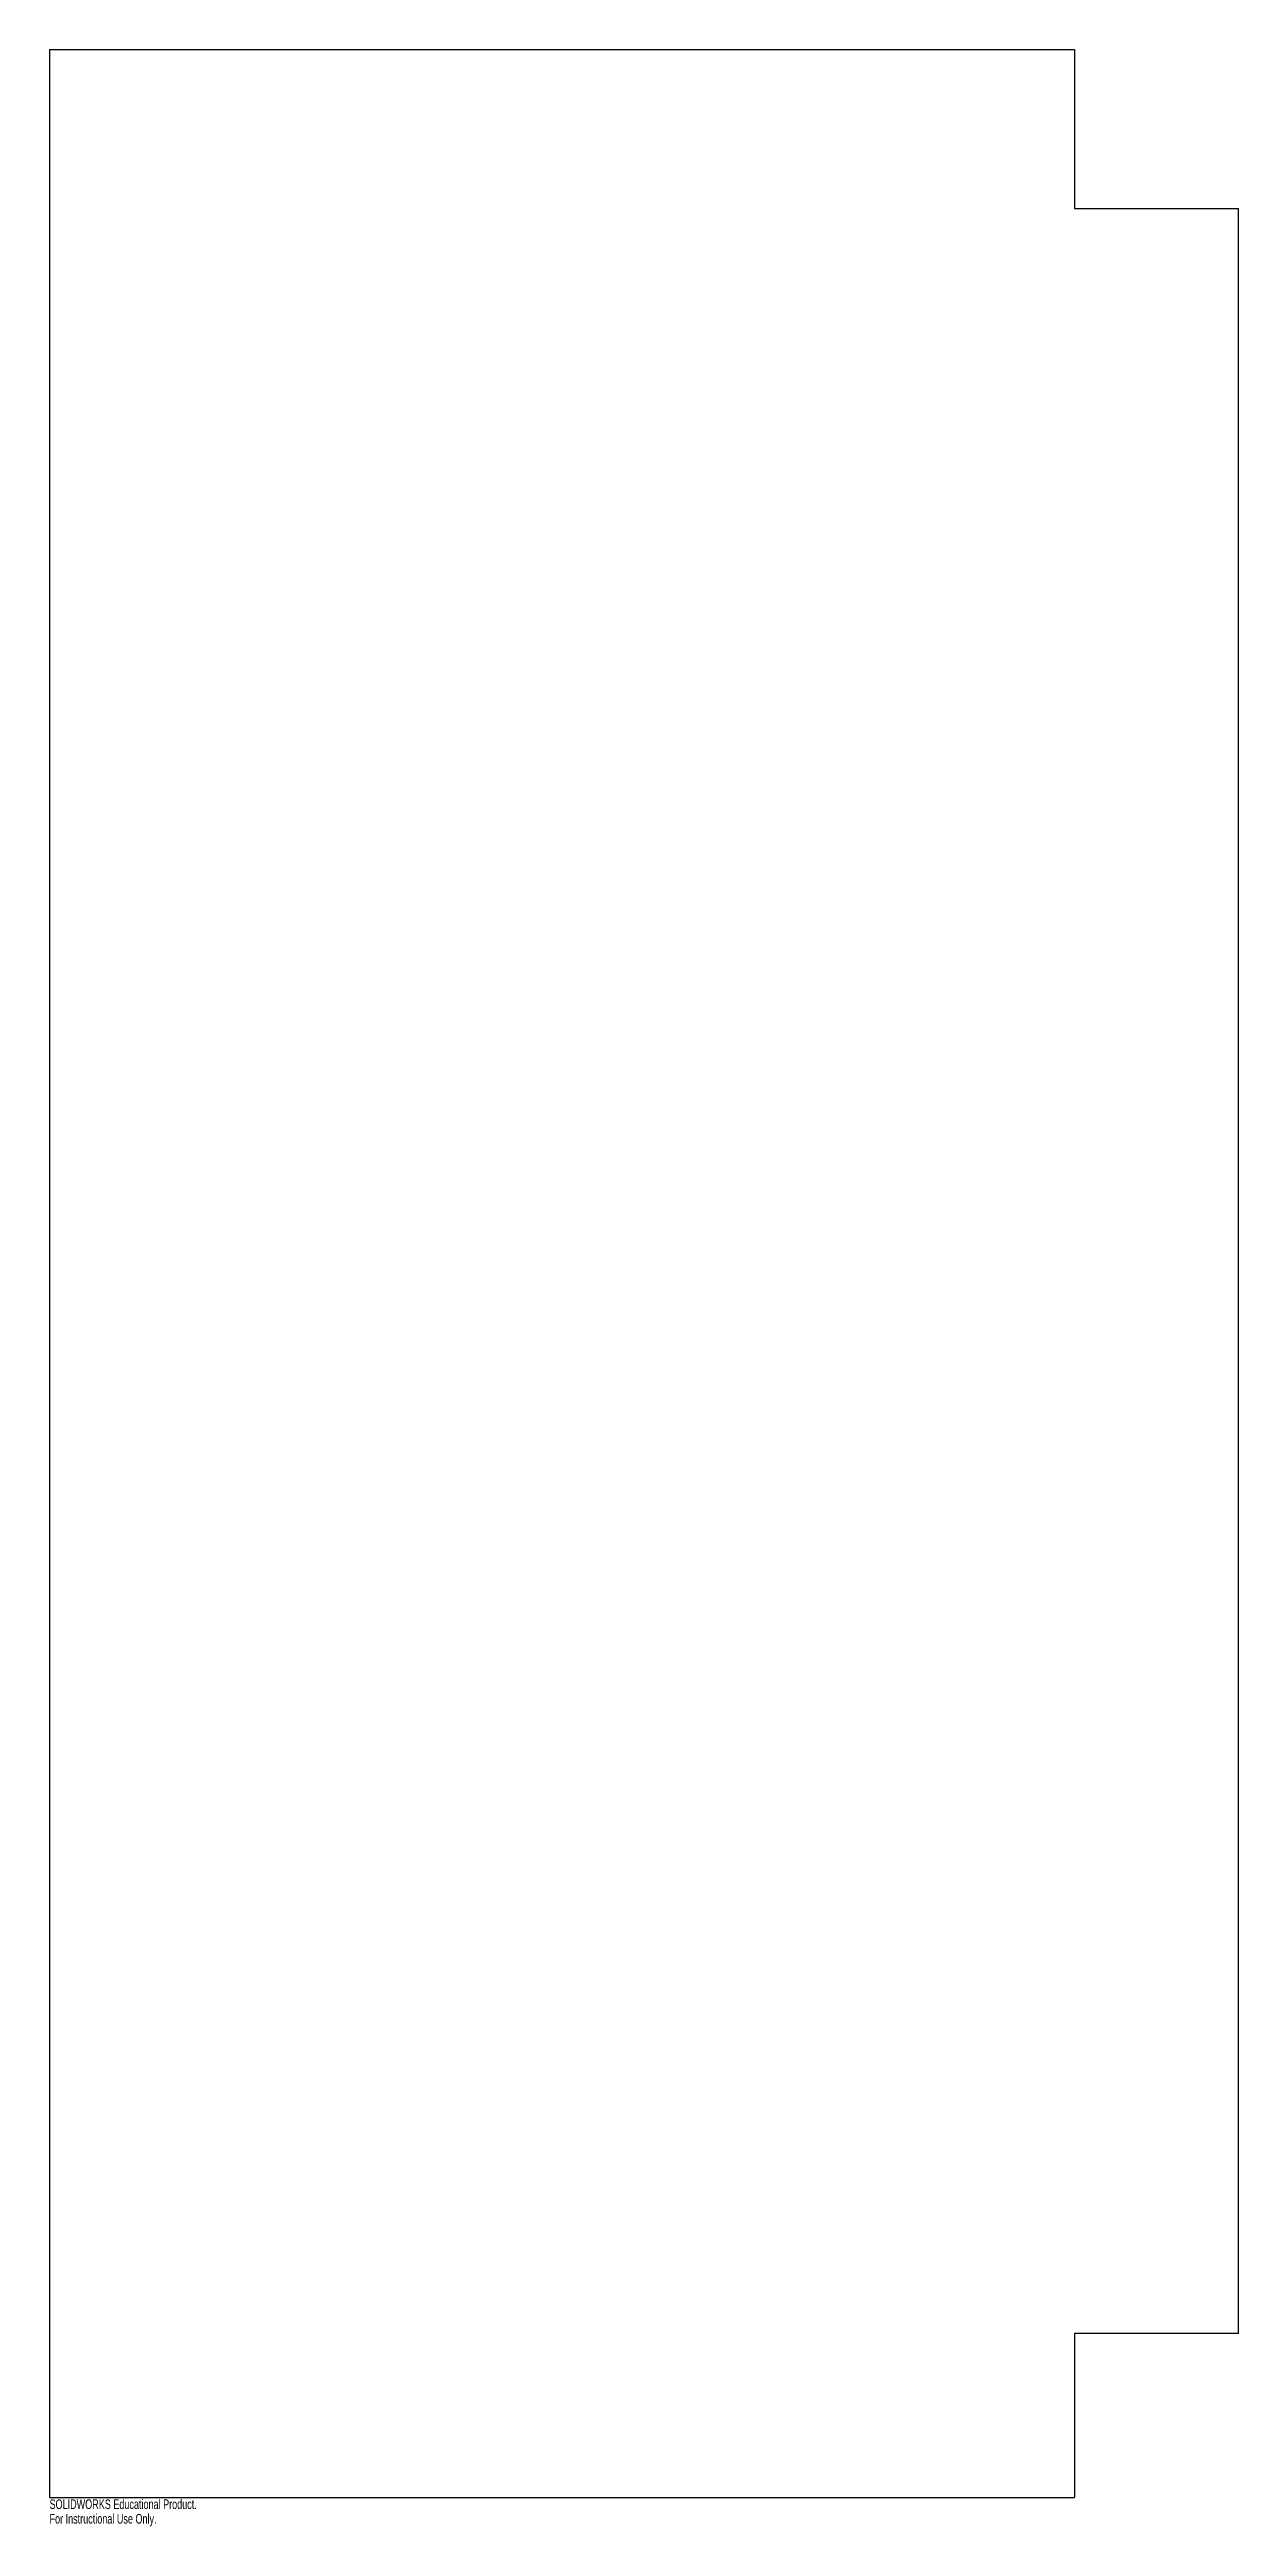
# Model space of a CAD drawing. Header units: millimetres. Extents: x -290 to 304, y -627 to 612.
import ezdxf

# ---------------------------------------------------------------- set-up
doc = ezdxf.new("R2010")
doc.units = ezdxf.units.MM
doc.styles.add('SLDTEXTSTYLE0', font='TXT', dxfattribs={"width": 0.7})

msp = doc.modelspace()

# ---------------------------------------------------------------- linework, layer by layer
at = {"color": 7, "linetype": 'Continuous', "lineweight": 25}
for p, q in [((-290.5, 612.5), (222.5, 612.5)), ((-290.5, 612.5), (-290.5, -612.5)), ((222.5, 612.5), (222.5, 533)), ((222.5, 533), (304.5, 533)), ((304.5, -530.5), (304.5, 533)), ((304.5, -530.5), (222.5, -530.5)), ((222.5, -530.5), (222.5, -612.5)), ((-290.5, -612.5), (222.5, -612.5))]:
    msp.add_line(p, q, dxfattribs=at)

# ---------------------------------------------------------------- texts
at = {"color": 7, "linetype": 'Continuous', "char_height": 4.834, "attachment_point": 1, "style": 'SLDTEXTSTYLE0'}
for s, insert in [('SOLIDWORKS Educational Product.', (-290.5, -613.5)), ('For Instructional Use Only.', (-290.5, -620.8))]:
    msp.add_mtext(s, dxfattribs=dict(at, insert=insert))

doc.saveas('drawing.dxf')
